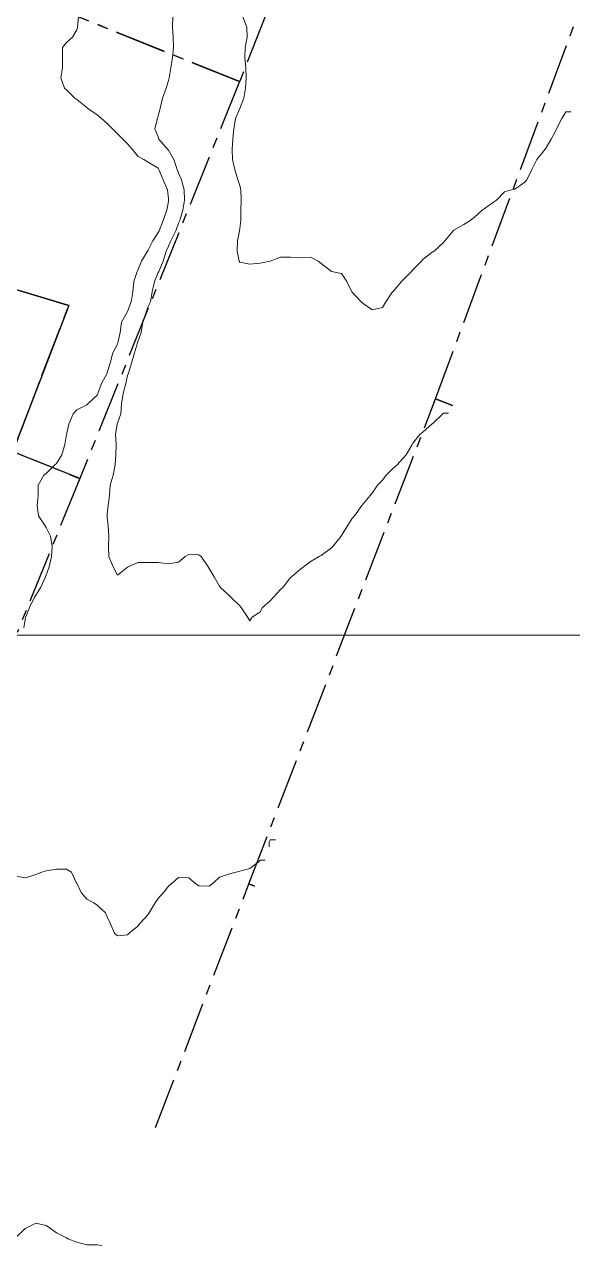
# Model space of a CAD drawing. Header units: centimetres. Extents: x 0 to 642158, y -847 to 649707.
# Drawn here: x 617630.7 to 617657.6, y 620457.4 to 620517.4 of the extents above; entities that cross this region are included whole.
import ezdxf

# ---------------------------------------------------------------- set-up
doc = ezdxf.new("R2010")
doc.units = ezdxf.units.CM
doc.header["$MEASUREMENT"] = 0
doc.linetypes.add('CENTERX2', pattern=[4, 2.5, -0.5, 0.5, -0.5])
doc.layers.add('MEV_grille', color=254, linetype='Continuous', lineweight=9)
doc.layers.add('WAL_topographie 0.5', color=253, linetype='Continuous', lineweight=20)
doc.layers.add('SPW_batiments', color=7, linetype='Continuous')
doc.layers.add('SPW_parcellaire cadastral', color=7, linetype='CENTERX2', lineweight=25, true_color=0xff0542)

# ---------------------------------------------------------------- blocks, each defined once
blk = doc.blocks.new('*U114')
at = {"layer": 'MEV_grille', "transparency": 33554687}
blk.add_lwpolyline([(-1338.461, 0), (1338.461, 0)], dxfattribs=at)
blk = doc.blocks.new('*U115')
at = {"layer": 'MEV_grille', "color": 0, "linetype": 'ByBlock', "lineweight": -2, "transparency": 16777216}
blk.add_blockref('*U114', (0, -1900), dxfattribs=at)

msp = doc.modelspace()

# ---------------------------------------------------------------- linework, layer by layer
at = {"layer": 'SPW_batiments'}
msp.add_lwpolyline([(617616.505, 620502.157), (617618.09, 620506.355), (617621.731, 620506.923), (617632.865, 620503.57), (617630.112, 620496.403), (617622.595, 620499.419), (617616.505, 620502.157)], dxfattribs=at)
at = {"layer": 'SPW_parcellaire cadastral'}
for points in [[(617648.408, 620532.73), (617641.242, 620514.57), (617612.959, 620525.935), (617606.692, 620528.636), (617569.756, 620544.573), (617577.709, 620561.628), (617648.408, 620532.73)], [(617641.242, 620514.57), (617633.402, 620495.083), (617630.112, 620496.403), (617632.865, 620503.57), (617621.731, 620506.923), (617618.09, 620506.355), (617616.505, 620502.157), (617578.793, 620517.914), (617575.393, 620519.314), (617560.782, 620525.328), (617569.756, 620544.573), (617606.692, 620528.636), (617612.959, 620525.935), (617641.242, 620514.57)], [(617630.33, 620487.52), (617627.246, 620488.787), (617607.079, 620497), (617604.479, 620498.084), (617557.046, 620517.316), (617560.782, 620525.328), (617575.393, 620519.314), (617578.793, 620517.914), (617616.505, 620502.157), (617622.595, 620499.419), (617630.112, 620496.403), (617633.402, 620495.083), (617630.33, 620487.52)], [(617650.858, 620498.997), (617659.359, 620521.923), (617660.983, 620521.284)], [(617616.505, 620502.157), (617618.09, 620506.355), (617621.731, 620506.923), (617632.865, 620503.57), (617630.112, 620496.403), (617622.595, 620499.419), (617616.505, 620502.157)], [(617641.982, 620475.06), (617641.703, 620475.172), (617650.858, 620498.997)], [(617651.687, 620498.67), (617650.858, 620498.997)], [(617650.858, 620498.997), (617651.687, 620498.67)], [(617637.115, 620463.221), (617641.703, 620475.172), (617641.982, 620475.06)]]:
    msp.add_lwpolyline(points, dxfattribs=at)
at = {"layer": 'WAL_topographie 0.5'}
for points in [[(617633.332, 620517.75), (617633.291, 620517.25), (617633.25, 620517.118), (617633.05, 620516.75), (617632.75, 620516.494), (617632.55, 620516.25), (617632.551, 620515.75), (617632.546, 620515.25), (617632.463, 620514.75), (617632.647, 620514.25), (617632.75, 620514.163), (617633.16, 620513.75), (617633.25, 620513.687), (617633.75, 620513.3), (617633.801, 620513.25), (617634.25, 620512.943), (617634.46, 620512.75), (617634.75, 620512.51), (617634.999, 620512.25), (617635.25, 620512.005), (617635.507, 620511.75), (617635.75, 620511.506), (617635.975, 620511.25), (617636.25, 620510.911), (617636.552, 620510.75), (617636.75, 620510.614), (617637.25, 620510.316), (617637.288, 620510.25), (617637.497, 620509.75), (617637.705, 620509.25), (617637.75, 620508.837), (617637.754, 620508.75), (617637.75, 620508.701), (617637.676, 620508.25), (617637.488, 620507.75), (617637.293, 620507.25), (617637.25, 620507.155), (617636.991, 620506.75), (617636.75, 620506.288), (617636.722, 620506.25), (617636.422, 620505.75), (617636.25, 620505.303), (617636.223, 620505.25), (617636.054, 620504.75), (617636.01, 620504.25), (617635.929, 620503.75), (617635.75, 620503.285), (617635.724, 620503.25), (617635.443, 620502.75), (617635.375, 620502.25), (617635.275, 620501.75), (617635.25, 620501.678), (617635.019, 620501.25), (617634.884, 620500.75), (617634.75, 620500.266), (617634.741, 620500.25), (617634.472, 620499.75), (617634.281, 620499.25), (617634.25, 620499.177), (617633.8, 620498.75), (617633.75, 620498.695), (617633.25, 620498.455), (617633.076, 620498.25), (617632.86, 620497.75), (617632.753, 620497.25), (617632.75, 620497.234), (617632.667, 620496.75), (617632.517, 620496.25), (617632.25, 620495.819), (617632.183, 620495.75), (617631.75, 620495.325), (617631.635, 620495.25), (617631.352, 620494.75), (617631.355, 620494.25), (617631.314, 620493.75), (617631.381, 620493.25), (617631.697, 620492.75), (617631.75, 620492.681), (617631.968, 620492.25), (617632.053, 620491.75), (617632.012, 620491.25), (617631.901, 620490.75), (617631.75, 620490.336), (617631.72, 620490.25), (617631.493, 620489.75), (617631.25, 620489.351), (617631.182, 620489.25), (617630.93, 620488.75), (617630.75, 620488.287), (617630.735, 620488.25), (617630.662, 620487.75)], [(617637.968, 620517.75), (617637.953, 620517.25), (617637.981, 620516.75), (617638.003, 620516.25), (617637.955, 620515.75), (617637.872, 620515.25), (617637.79, 620514.75), (617637.75, 620514.63), (617637.634, 620514.25), (617637.453, 620513.75), (617637.344, 620513.25), (617637.25, 620512.888), (617637.21, 620512.75), (617637.083, 620512.25), (617637.25, 620511.856), (617637.283, 620511.75), (617637.711, 620511.25), (617637.75, 620511.203), (617638.01, 620510.75), (617638.182, 620510.25), (617638.25, 620510.07), (617638.392, 620509.75), (617638.518, 620509.25), (617638.532, 620508.75), (617638.463, 620508.25), (617638.314, 620507.75), (617638.25, 620507.614), (617638.111, 620507.25), (617637.875, 620506.75), (617637.75, 620506.496), (617637.644, 620506.25), (617637.488, 620505.75), (617637.28, 620505.25), (617637.25, 620505.196), (617637.07, 620504.75), (617636.961, 620504.25), (617636.866, 620503.75), (617636.75, 620503.52), (617636.655, 620503.25), (617636.493, 620502.75), (617636.407, 620502.25), (617636.25, 620501.799), (617636.238, 620501.75), (617636.089, 620501.25), (617635.945, 620500.75), (617635.791, 620500.25), (617635.75, 620500.136), (617635.666, 620499.75), (617635.535, 620499.25), (617635.446, 620498.75), (617635.408, 620498.25), (617635.25, 620497.795), (617635.239, 620497.75), (617635.153, 620497.25), (617635.18, 620496.75), (617635.178, 620496.25), (617635.138, 620495.75), (617635.031, 620495.25), (617634.894, 620494.75), (617634.852, 620494.25), (617634.788, 620493.75), (617634.75, 620493.333), (617634.744, 620493.25), (617634.75, 620493.187), (617634.79, 620492.75), (617634.83, 620492.25), (617634.808, 620491.75), (617634.831, 620491.25), (617635.031, 620490.75), (617635.25, 620490.33), (617635.75, 620490.727), (617635.776, 620490.75), (617636.25, 620490.964), (617636.75, 620490.956), (617637.25, 620490.963), (617637.75, 620490.898), (617638.25, 620490.975), (617638.573, 620491.25), (617638.75, 620491.354), (617639.25, 620491.331), (617639.354, 620491.25), (617639.694, 620490.75), (617639.75, 620490.667), (617639.988, 620490.25), (617640.25, 620489.792), (617640.288, 620489.75), (617640.75, 620489.321), (617640.809, 620489.25), (617641.25, 620488.833), (617641.313, 620488.75), (617641.65, 620488.25), (617641.75, 620488.094), (617641.846, 620488.25), (617642.25, 620488.542), (617642.375, 620488.75), (617642.75, 620489.071), (617642.912, 620489.25), (617643.25, 620489.627), (617643.377, 620489.75), (617643.75, 620490.213), (617643.788, 620490.25), (617644.25, 620490.652), (617644.383, 620490.75), (617644.75, 620491.03), (617645.156, 620491.25), (617645.25, 620491.307), (617645.75, 620491.677), (617645.82, 620491.75), (617646.224, 620492.25), (617646.25, 620492.285), (617646.54, 620492.75), (617646.75, 620493.095), (617646.88, 620493.25), (617647.25, 620493.75), (617647.25, 620493.75), (617647.657, 620494.25), (617647.75, 620494.364), (617648.005, 620494.75), (617648.25, 620495.005), (617648.429, 620495.25), (617648.75, 620495.558), (617648.969, 620495.75), (617649.25, 620496.06), (617649.422, 620496.25), (617649.706, 620496.75), (617649.75, 620496.813), (617650.093, 620497.25), (617650.25, 620497.375), (617650.686, 620497.75), (617650.75, 620497.8), (617651.213, 620498.25), (617651.25, 620498.286), (617651.5, 620498.286)], [(617641.408, 620517.75), (617641.604, 620517.25), (617641.621, 620516.75), (617641.513, 620516.25), (617641.493, 620515.75), (617641.543, 620515.25), (617641.564, 620514.75), (617641.537, 620514.25), (617641.45, 620513.75), (617641.25, 620513.25), (617641.25, 620513.25), (617641.041, 620512.75), (617640.954, 620512.25), (617640.917, 620511.75), (617640.878, 620511.25), (617640.898, 620510.75), (617641.004, 620510.25), (617641.15, 620509.75), (617641.25, 620509.464), (617641.301, 620509.25), (617641.329, 620508.75), (617641.312, 620508.25), (617641.307, 620507.75), (617641.25, 620507.357), (617641.236, 620507.25), (617641.145, 620506.75), (617641.128, 620506.25), (617641.228, 620505.75), (617641.25, 620505.706), (617641.75, 620505.606), (617642.25, 620505.647), (617642.75, 620505.75), (617642.75, 620505.75), (617643.25, 620505.947), (617643.75, 620505.957), (617644.25, 620505.921), (617644.75, 620505.94), (617645.094, 620505.75), (617645.25, 620505.646), (617645.75, 620505.25), (617645.75, 620505.25), (617646.25, 620505.15), (617646.5, 620504.75), (617646.75, 620504.25), (617646.75, 620504.25), (617647.217, 620503.75), (617647.25, 620503.717), (617647.75, 620503.371), (617648.25, 620503.475), (617648.414, 620503.75), (617648.75, 620504.239), (617648.757, 620504.25), (617649.187, 620504.75), (617649.25, 620504.812), (617649.688, 620505.25), (617649.75, 620505.326), (617650.167, 620505.75), (617650.25, 620505.854), (617650.75, 620506.228), (617650.787, 620506.25), (617651.25, 620506.667), (617651.314, 620506.75), (617651.721, 620507.25), (617651.75, 620507.274), (617652.25, 620507.557), (617652.554, 620507.75), (617652.75, 620507.899), (617653.156, 620508.25), (617653.25, 620508.32), (617653.75, 620508.682), (617653.859, 620508.75), (617654.25, 620509.159), (617654.583, 620509.25), (617654.75, 620509.28), (617655.25, 620509.635), (617655.343, 620509.75), (617655.583, 620510.25), (617655.75, 620510.588), (617655.836, 620510.75), (617656.241, 620511.25), (617656.25, 620511.264), (617656.538, 620511.75), (617656.75, 620512.141), (617656.796, 620512.25), (617657.059, 620512.75), (617657.25, 620513.087), (617657.5, 620513.087)], [(617642.7, 620477), (617642.699, 620477.25), (617642.75, 620477.338), (617643, 620477.338)], [(617630.25, 620475.562), (617630.75, 620475.468), (617631.25, 620475.637), (617631.541, 620475.75), (617631.75, 620475.811), (617632.25, 620475.897), (617632.75, 620475.895), (617632.987, 620475.75), (617633.222, 620475.25), (617633.25, 620475.208), (617633.462, 620474.75), (617633.75, 620474.424), (617634.083, 620474.25), (617634.25, 620474.132), (617634.656, 620473.75), (617634.75, 620473.562), (617634.897, 620473.25), (617635.1, 620472.75), (617635.25, 620472.625), (617635.75, 620472.671), (617635.825, 620472.75), (617636.25, 620473.104), (617636.367, 620473.25), (617636.75, 620473.676), (617636.803, 620473.75), (617637.106, 620474.25), (617637.25, 620474.464), (617637.514, 620474.75), (617637.75, 620475.071), (617637.962, 620475.25), (617638.25, 620475.487), (617638.75, 620475.467), (617639.01, 620475.25), (617639.25, 620475.088), (617639.75, 620475.061), (617639.983, 620475.25), (617640.25, 620475.5), (617640.75, 620475.669), (617641.083, 620475.75), (617641.25, 620475.795), (617641.75, 620475.926), (617642.15, 620476.25), (617642.25, 620476.347), (617642.5, 620476.347)], [(617630.25, 620457.799), (617630.724, 620458.25), (617630.75, 620458.271), (617631.25, 620458.516), (617631.75, 620458.407), (617631.97, 620458.25), (617632.25, 620458.044), (617632.75, 620457.792), (617632.821, 620457.75), (617633.25, 620457.592), (617633.75, 620457.453), (617634.25, 620457.453), (617634.5, 620457.418)]]:
    msp.add_lwpolyline(points, dxfattribs=at)

# ---------------------------------------------------------------- block references
at = {"layer": 'MEV_grille', "transparency": 33554687}
msp.add_blockref('*U115', (616669.481, 622387.381), dxfattribs=at)

doc.saveas('drawing.dxf')
